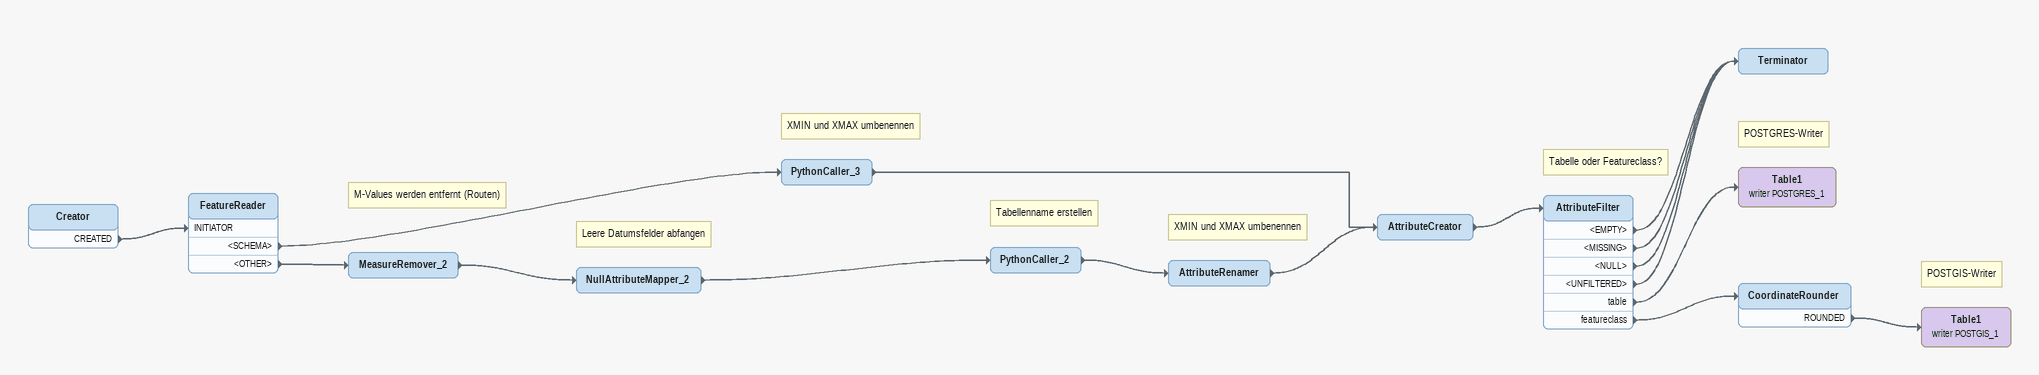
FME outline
Creator
    CREATED -> FeatureReader [INITIATOR]
FeatureReader
    <SCHEMA> -> PythonCaller_3
    <OTHER> -> MeasureRemover_2
Note: XMIN und XMAX umbenennen
PythonCaller_3
    -> AttributeCreator
Note: M-Values werden entfernt (Routen)
MeasureRemover_2
    -> NullAttributeMapper_2
Note: Leere Datumsfelder abfangen
NullAttributeMapper_2
    -> PythonCaller_2
Note: Tabellenname erstellen
PythonCaller_2
    -> AttributeRenamer
Note: XMIN und XMAX umbenennen
AttributeRenamer
    -> AttributeCreator
AttributeCreator
    -> AttributeFilter
Note: Tabelle oder Featureclass?
AttributeFilter
    <EMPTY> -> Terminator
    <MISSING> -> Terminator
    <NULL> -> Terminator
    <UNFILTERED> -> Terminator
    table -> Table1 (writer POSTGRES_1)
    featureclass -> CoordinateRounder
Terminator
Note: POSTGRES-Writer
Table1 (writer POSTGRES_1)
CoordinateRounder
    ROUNDED -> Table1 (writer POSTGIS_1)
Note: POSTGIS-Writer
Table1 (writer POSTGIS_1)
